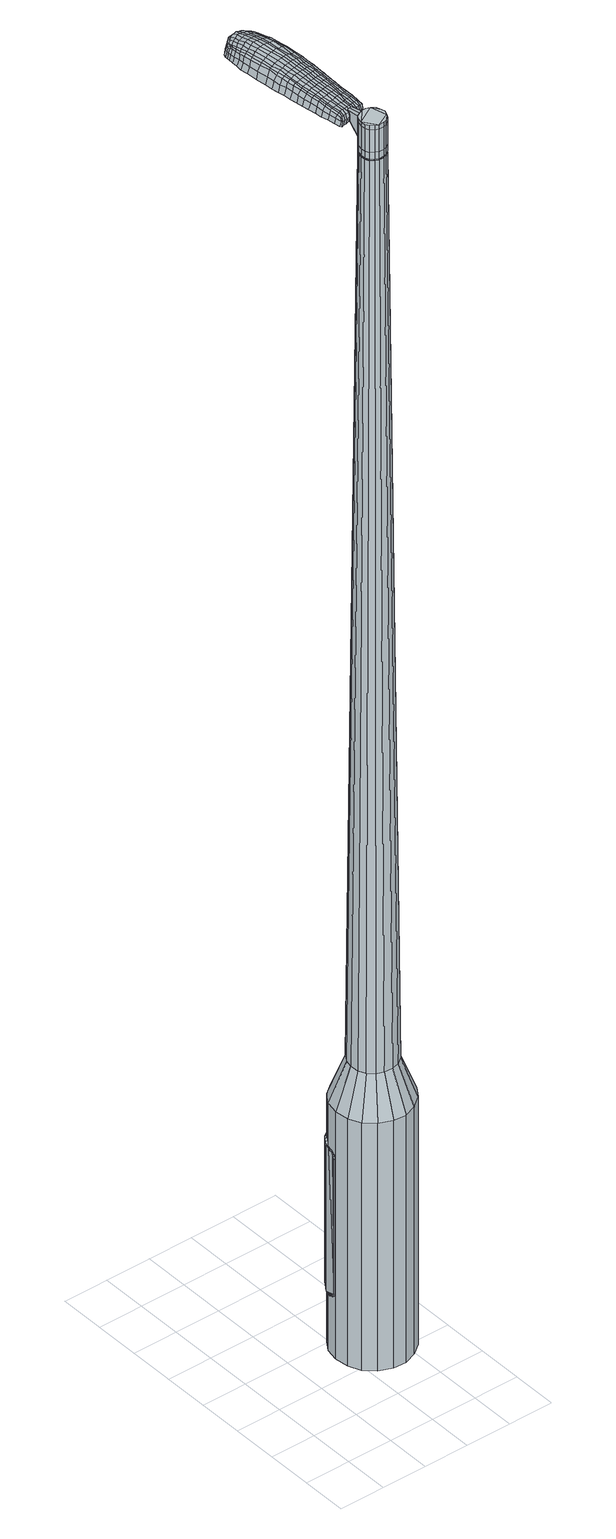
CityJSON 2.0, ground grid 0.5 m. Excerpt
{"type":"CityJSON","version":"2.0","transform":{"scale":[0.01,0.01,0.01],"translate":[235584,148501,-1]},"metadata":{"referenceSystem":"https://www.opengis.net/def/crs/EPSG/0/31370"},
"CityObjects":{
"object1":{"type":"GenericCityObject","attributes":{"cluster":135,"mean_distance_to_centroid":0.11,"new_centroid_x":235585.32,"new_centroid_y":148502.22,"mean_distance_to_camera":9.31,"H1":16.71,"H2":12.48,"Z_final":111.49,"cluster2":-1,"proj_x":235594.14,"proj_y":148501.13,"id_line":62480,"bearing_l":7.05,"distance":8.89,"orientation":"left","G_obj":97.05},"geometry":[{"type":"MultiSurface","lod":"2","boundaries":[[[0,1,2,3]],[[1,4,5,2]],[[4,6,7,5]],[[6,8,9,7]],[[8,10,11,9]],[[10,12,13,11]],[[12,14,15,13]],[[14,16,17,15]],[[16,18,19,17]],[[18,20,21,19]],[[20,22,23,21]],[[22,24,25,23]],[[24,26,27,25]],[[26,28,29,27]],[[28,30,31,29]],[[30,32,33,31]],[[32,34,35,33]],[[34,0,3,35]],[[36,37,38,39]],[[38,40,41,42]],[[41,43,42]],[[42,44,45,46]],[[45,47,46]],[[46,48,49,50]],[[49,51,50]],[[42,46,50,38]],[[50,52,39,38]],[[53,36,39]],[[2,5,7,35]],[[7,9,11,15]],[[11,13,15]],[[15,17,19,23]],[[19,21,23]],[[23,25,27,31]],[[27,29,31]],[[15,23,31,7]],[[31,33,35,7]],[[3,2,35]],[[1,0,54,55]],[[0,34,56,54]],[[34,32,57,56]],[[32,30,58,57]],[[30,28,59,58]],[[28,26,60,59]],[[26,24,61,60]],[[24,22,62,61]],[[22,20,63,62]],[[20,18,64,63]],[[18,16,65,64]],[[16,14,66,65]],[[14,12,67,66]],[[12,10,68,67]],[[10,8,69,68]],[[8,6,70,69]],[[6,4,71,70]],[[4,1,55,71]],[[55,54,72,73]],[[54,56,74,72]],[[56,57,75,74]],[[57,58,76,75]],[[58,59,77,76]],[[59,60,78,77]],[[60,61,79,78]],[[61,62,80,79]],[[62,63,81,80]],[[63,64,82,81]],[[64,65,83,82]],[[65,66,84,83]],[[66,67,85,84]],[[67,68,86,85]],[[68,69,87,86]],[[69,70,88,87]],[[70,71,89,88]],[[71,55,73,89]],[[90,91,92,93]],[[74,94,91,90]],[[95,96,94,74]],[[97,98,96,95]],[[77,99,98,97]],[[100,101,99,77]],[[102,103,101,100]],[[104,105,103,102]],[[106,107,105,104]],[[108,109,107,106]],[[110,111,109,108]],[[112,113,111,110]],[[85,114,113,112]],[[115,116,114,85]],[[117,118,116,115]],[[119,120,118,117]],[[121,122,120,119]],[[93,92,122,121]],[[123,124,125,126]],[[127,123,126,128]],[[129,127,128,130]],[[131,129,130,132]],[[133,131,132,134]],[[135,133,134,136]],[[137,135,136,138]],[[139,137,138,140]],[[141,139,140,142]],[[143,141,142,144]],[[145,143,144,146]],[[147,145,146,148]],[[149,147,148,150]],[[151,149,150,152]],[[153,151,152,154]],[[155,153,154,156]],[[73,72,90,93]],[[72,74,90]],[[75,95,74]],[[75,76,97,95]],[[76,77,97]],[[78,100,77]],[[78,79,102,100]],[[79,80,104,102]],[[80,81,106,104]],[[81,82,108,106]],[[82,83,110,108]],[[83,84,112,110]],[[84,85,112]],[[86,115,85]],[[86,87,117,115]],[[87,88,119,117]],[[88,89,121,119]],[[89,73,93,121]],[[157,158,92,91]],[[158,159,122,92]],[[159,160,120,122]],[[160,161,118,120]],[[161,162,116,118]],[[162,114,116]],[[163,113,114]],[[163,164,111,113]],[[164,165,109,111]],[[165,166,107,109]],[[166,167,105,107]],[[167,168,103,105]],[[168,169,101,103]],[[169,99,101]],[[170,98,99]],[[170,171,96,98]],[[171,94,96]],[[157,91,94]],[[39,52,155,172]],[[158,157,173,156]],[[53,39,172,124]],[[157,94,125,173]],[[36,53,124,123]],[[94,171,126,125]],[[37,36,123,127]],[[171,170,128,126]],[[38,37,127,129]],[[170,99,130,128]],[[40,38,129,131]],[[99,169,132,130]],[[41,40,131,133]],[[169,168,134,132]],[[43,41,133,135]],[[168,167,136,134]],[[42,43,135,137]],[[167,166,138,136]],[[44,42,137,139]],[[166,165,140,138]],[[45,44,139,141]],[[165,164,142,140]],[[47,45,141,143]],[[164,163,144,142]],[[46,47,143,145]],[[163,114,146,144]],[[48,46,145,147]],[[114,162,148,146]],[[49,48,147,149]],[[162,161,150,148]],[[51,49,149,151]],[[161,160,152,150]],[[50,51,151,153]],[[160,159,154,152]],[[52,50,153,155]],[[159,158,156,154]],[[155,156,174,175]],[[156,173,176,174]],[[173,125,177,176]],[[125,124,178,177]],[[124,172,179,178]],[[172,155,175,179]],[[180,181,182,183]],[[184,180,183,185]],[[180,184,186,187]],[[181,180,187,188]],[[189,190,191,192]],[[193,189,192,194]],[[189,193,195,196]],[[190,189,196,197]],[[198,199,200,201]],[[202,198,201,203]],[[198,202,204,205]],[[199,198,205,206]],[[207,208,209,210]],[[211,207,210,212]],[[207,211,213,214]],[[208,207,214,215]],[[216,217,218,219]],[[220,216,219,221]],[[216,220,222,223]],[[217,216,223,224]],[[225,226,227,228]],[[229,225,228,230]],[[225,229,231,232]],[[226,225,232,233]],[[234,235,236,237]],[[226,234,237,227]],[[234,226,233,238]],[[235,234,238,239]],[[240,241,242,243]],[[235,240,243,236]],[[240,235,239,244]],[[241,240,244,245]],[[246,184,185,247]],[[241,246,247,242]],[[246,241,245,248]],[[184,246,248,186]],[[249,250,251,252]],[[253,249,252,254]],[[249,253,255,256]],[[250,249,256,257]],[[258,259,260,261]],[[250,258,261,251]],[[258,250,257,262]],[[259,258,262,263]],[[264,265,266,267]],[[259,264,267,260]],[[264,259,263,268]],[[265,264,268,269]],[[270,271,272,273]],[[265,270,273,266]],[[270,265,269,274]],[[271,270,274,275]],[[276,181,188,277]],[[271,276,277,272]],[[276,271,275,278]],[[181,276,278,182]],[[279,280,281,282]],[[283,279,282,284]],[[279,283,285,286]],[[280,279,286,287]],[[288,289,290,291]],[[280,288,291,281]],[[288,280,287,292]],[[289,288,292,293]],[[294,295,296,297]],[[289,294,297,290]],[[294,289,293,298]],[[295,294,298,299]],[[300,193,194,301]],[[295,300,301,296]],[[300,295,299,302]],[[193,300,302,195]],[[303,304,305,306]],[[307,303,306,308]],[[303,307,309,310]],[[304,303,310,311]],[[312,313,314,315]],[[304,312,315,305]],[[312,304,311,316]],[[313,312,316,317]],[[318,319,320,321]],[[313,318,321,314]],[[318,313,317,322]],[[319,318,322,323]],[[324,325,326,327]],[[319,324,327,320]],[[324,319,323,328]],[[325,324,328,329]],[[330,190,197,331]],[[325,330,331,326]],[[330,325,329,332]],[[190,330,332,191]],[[333,219,218,334]],[[335,333,334,336]],[[333,335,337,338]],[[219,333,338,221]],[[339,335,336,340]],[[341,339,340,342]],[[339,341,343,344]],[[335,339,344,337]],[[345,341,342,346]],[[347,345,346,348]],[[345,347,349,350]],[[341,345,350,343]],[[351,347,348,352]],[[353,351,352,354]],[[351,353,355,356]],[[347,351,356,349]],[[357,353,354,358]],[[208,357,358,209]],[[357,208,215,359]],[[353,357,359,355]],[[360,361,206,205]],[[362,360,205,204]],[[360,362,363,364]],[[361,360,364,365]],[[366,367,365,364]],[[368,366,364,363]],[[366,368,369,370]],[[367,366,370,371]],[[372,373,371,370]],[[374,372,370,369]],[[372,374,375,376]],[[373,372,376,377]],[[378,379,377,376]],[[380,378,376,375]],[[378,380,213,211]],[[379,378,211,212]],[[381,382,383,384]],[[283,381,384,285]],[[381,283,284,385]],[[382,381,385,386]],[[387,202,203,388]],[[382,387,388,383]],[[387,382,386,389]],[[202,387,389,204]],[[390,391,392,393]],[[229,390,393,231]],[[390,229,230,394]],[[391,390,394,395]],[[396,397,398,399]],[[391,396,399,392]],[[396,391,395,400]],[[397,396,400,401]],[[402,199,206,403]],[[397,402,403,398]],[[402,397,401,404]],[[199,402,404,200]],[[405,406,407,408]],[[187,405,408,188]],[[405,187,186,409]],[[406,405,409,410]],[[411,412,413,414]],[[406,411,414,407]],[[411,406,410,415]],[[412,411,415,416]],[[417,210,209,418]],[[412,417,418,413]],[[417,412,416,419]],[[210,417,419,212]],[[420,421,422,423]],[[192,420,423,194]],[[420,192,191,424]],[[421,420,424,425]],[[426,214,213,427]],[[421,426,427,422]],[[426,421,425,428]],[[214,426,428,215]],[[429,430,431,432]],[[307,429,432,309]],[[429,307,308,433]],[[430,429,433,434]],[[435,220,221,436]],[[430,435,436,431]],[[435,430,434,437]],[[220,435,437,222]],[[438,439,440,441]],[[253,438,441,255]],[[438,253,254,442]],[[439,438,442,443]],[[444,445,446,447]],[[439,444,447,440]],[[444,439,443,448]],[[445,444,448,449]],[[450,217,224,451]],[[445,450,451,446]],[[450,445,449,452]],[[217,450,452,218]],[[453,454,443,442]],[[252,453,442,254]],[[453,252,251,455]],[[454,453,455,456]],[[457,458,449,448]],[[454,457,448,443]],[[457,454,456,459]],[[458,457,459,460]],[[461,334,218,452]],[[458,461,452,449]],[[461,458,460,462]],[[334,461,462,336]],[[463,464,465,466]],[[310,463,466,311]],[[463,310,309,432]],[[464,463,432,431]],[[467,338,337,468]],[[464,467,468,465]],[[467,464,431,436]],[[338,467,436,221]],[[469,470,456,455]],[[261,469,455,251]],[[469,261,260,471]],[[470,469,471,472]],[[473,474,460,459]],[[470,473,459,456]],[[473,470,472,475]],[[474,473,475,476]],[[477,340,336,462]],[[474,477,462,460]],[[477,474,476,478]],[[340,477,478,342]],[[479,480,481,482]],[[316,479,482,317]],[[479,316,311,466]],[[480,479,466,465]],[[483,344,343,484]],[[480,483,484,481]],[[483,480,465,468]],[[344,483,468,337]],[[485,486,472,471]],[[267,485,471,260]],[[485,267,266,487]],[[486,485,487,488]],[[489,490,476,475]],[[486,489,475,472]],[[489,486,488,491]],[[490,489,491,492]],[[493,346,342,478]],[[490,493,478,476]],[[493,490,492,494]],[[346,493,494,348]],[[495,496,497,498]],[[322,495,498,323]],[[495,322,317,482]],[[496,495,482,481]],[[499,350,349,500]],[[496,499,500,497]],[[499,496,481,484]],[[350,499,484,343]],[[501,502,488,487]],[[273,501,487,266]],[[501,273,272,503]],[[502,501,503,504]],[[505,506,492,491]],[[502,505,491,488]],[[505,502,504,507]],[[506,505,507,508]],[[509,352,348,494]],[[506,509,494,492]],[[509,506,508,510]],[[352,509,510,354]],[[511,512,513,514]],[[328,511,514,329]],[[511,328,323,498]],[[512,511,498,497]],[[515,356,355,516]],[[512,515,516,513]],[[515,512,497,500]],[[356,515,500,349]],[[517,518,504,503]],[[277,517,503,272]],[[517,277,188,408]],[[518,517,408,407]],[[519,520,508,507]],[[518,519,507,504]],[[519,518,407,414]],[[520,519,414,413]],[[521,358,354,510]],[[520,521,510,508]],[[521,520,413,418]],[[358,521,418,209]],[[522,523,425,424]],[[332,522,424,191]],[[522,332,329,514]],[[523,522,514,513]],[[524,359,215,428]],[[523,524,428,425]],[[524,523,513,516]],[[359,524,516,355]],[[525,526,386,385]],[[282,525,385,284]],[[525,282,281,527]],[[526,525,527,528]],[[529,362,204,389]],[[526,529,389,386]],[[529,526,528,530]],[[362,529,530,363]],[[531,532,533,534]],[[232,531,534,233]],[[531,232,231,393]],[[532,531,393,392]],[[535,536,537,538]],[[532,535,538,533]],[[535,532,392,399]],[[536,535,399,398]],[[539,361,365,540]],[[536,539,540,537]],[[539,536,398,403]],[[361,539,403,206]],[[541,542,528,527]],[[291,541,527,281]],[[541,291,290,543]],[[542,541,543,544]],[[545,368,363,530]],[[542,545,530,528]],[[545,542,544,546]],[[368,545,546,369]],[[547,548,549,550]],[[238,547,550,239]],[[547,238,233,534]],[[548,547,534,533]],[[551,552,553,554]],[[548,551,554,549]],[[551,548,533,538]],[[552,551,538,537]],[[555,367,371,556]],[[552,555,556,553]],[[555,552,537,540]],[[367,555,540,365]],[[557,558,544,543]],[[297,557,543,290]],[[557,297,296,559]],[[558,557,559,560]],[[561,374,369,546]],[[558,561,546,544]],[[561,558,560,562]],[[374,561,562,375]],[[563,564,565,566]],[[244,563,566,245]],[[563,244,239,550]],[[564,563,550,549]],[[567,568,569,570]],[[564,567,570,565]],[[567,564,549,554]],[[568,567,554,553]],[[571,373,377,572]],[[568,571,572,569]],[[571,568,553,556]],[[373,571,556,371]],[[573,574,560,559]],[[301,573,559,296]],[[573,301,194,423]],[[574,573,423,422]],[[575,380,375,562]],[[574,575,562,560]],[[575,574,422,427]],[[380,575,427,213]],[[576,577,410,409]],[[248,576,409,186]],[[576,248,245,566]],[[577,576,566,565]],[[578,579,416,415]],[[577,578,415,410]],[[578,577,565,570]],[[579,578,570,569]],[[580,379,212,419]],[[579,580,419,416]],[[580,579,569,572]],[[379,580,572,377]],[[581,582,583,584]],[[584,583,585,586]],[[587,585,583,588]],[[588,583,582,589]],[[590,591,592,593]],[[593,592,594,595]],[[596,594,592,597]],[[597,592,591,598]],[[599,600,601,602]],[[602,601,603,604]],[[605,603,601,606]],[[606,601,600,607]],[[608,609,610,611]],[[611,610,612,613]],[[614,612,610,615]],[[615,610,609,616]],[[617,618,619,620]],[[620,619,621,622]],[[623,621,619,624]],[[624,619,618,625]],[[626,627,628,629]],[[629,628,630,631]],[[632,630,628,633]],[[633,628,627,634]],[[635,636,637,638]],[[638,637,627,626]],[[634,627,637,639]],[[639,637,636,640]],[[641,642,643,644]],[[644,643,636,635]],[[640,636,643,645]],[[645,643,642,646]],[[586,585,647,648]],[[648,647,642,641]],[[646,642,647,649]],[[649,647,585,587]],[[650,651,652,653]],[[653,652,654,655]],[[656,654,652,657]],[[657,652,651,658]],[[659,660,661,662]],[[662,661,651,650]],[[658,651,661,663]],[[663,661,660,664]],[[665,666,667,668]],[[668,667,660,659]],[[664,660,667,669]],[[669,667,666,670]],[[671,672,673,674]],[[674,673,666,665]],[[670,666,673,675]],[[675,673,672,676]],[[589,582,677,678]],[[678,677,672,671]],[[676,672,677,679]],[[679,677,582,581]],[[680,681,682,683]],[[683,682,684,685]],[[686,684,682,687]],[[687,682,681,688]],[[689,690,691,692]],[[692,691,681,680]],[[688,681,691,693]],[[693,691,690,694]],[[695,696,697,698]],[[698,697,690,689]],[[694,690,697,699]],[[699,697,696,700]],[[595,594,701,702]],[[702,701,696,695]],[[700,696,701,703]],[[703,701,594,596]],[[704,705,706,707]],[[707,706,708,709]],[[710,708,706,711]],[[711,706,705,712]],[[713,714,715,716]],[[716,715,705,704]],[[712,705,715,717]],[[717,715,714,718]],[[719,720,721,722]],[[722,721,714,713]],[[718,714,721,723]],[[723,721,720,724]],[[725,726,727,728]],[[728,727,720,719]],[[724,720,727,729]],[[729,727,726,730]],[[598,591,731,732]],[[732,731,726,725]],[[730,726,731,733]],[[733,731,591,590]],[[617,620,734,735]],[[735,734,736,737]],[[738,736,734,739]],[[739,734,620,622]],[[737,736,740,741]],[[741,740,742,743]],[[744,742,740,745]],[[745,740,736,738]],[[743,742,746,747]],[[747,746,748,749]],[[750,748,746,751]],[[751,746,742,744]],[[749,748,752,753]],[[753,752,754,755]],[[756,754,752,757]],[[757,752,748,750]],[[755,754,758,759]],[[759,758,609,608]],[[616,609,758,760]],[[760,758,754,756]],[[607,761,762,606]],[[606,762,763,605]],[[764,763,762,765]],[[765,762,761,766]],[[766,767,768,765]],[[765,768,769,764]],[[770,769,768,771]],[[771,768,767,772]],[[772,773,774,771]],[[771,774,775,770]],[[776,775,774,777]],[[777,774,773,778]],[[778,779,780,777]],[[777,780,781,776]],[[614,781,780,612]],[[612,780,779,613]],[[782,783,784,785]],[[785,784,684,686]],[[685,684,784,786]],[[786,784,783,787]],[[604,603,788,789]],[[789,788,783,782]],[[787,783,788,790]],[[790,788,603,605]],[[791,792,793,794]],[[794,793,630,632]],[[631,630,793,795]],[[795,793,792,796]],[[797,798,799,800]],[[800,799,792,791]],[[796,792,799,801]],[[801,799,798,802]],[[607,600,803,804]],[[804,803,798,797]],[[802,798,803,805]],[[805,803,600,599]],[[806,807,808,809]],[[809,808,588,589]],[[587,588,808,810]],[[810,808,807,811]],[[812,813,814,815]],[[815,814,807,806]],[[811,807,814,816]],[[816,814,813,817]],[[608,611,818,819]],[[819,818,813,812]],[[817,813,818,820]],[[820,818,611,613]],[[821,822,823,824]],[[824,823,593,595]],[[590,593,823,825]],[[825,823,822,826]],[[614,615,827,828]],[[828,827,822,821]],[[826,822,827,829]],[[829,827,615,616]],[[830,831,832,833]],[[833,832,708,710]],[[709,708,832,834]],[[834,832,831,835]],[[622,621,836,837]],[[837,836,831,830]],[[835,831,836,838]],[[838,836,621,623]],[[839,654,656]],[[655,654,840]],[[840,654,841]],[[842,843,844,845]],[[845,844,654,839]],[[841,654,844,846]],[[846,844,843,847]],[[625,618,848,849]],[[849,848,843,842]],[[847,843,848,850]],[[850,848,618,617]],[[841,851,852,840]],[[840,852,653,655]],[[650,653,852,853]],[[852,851,853]],[[847,854,855,846]],[[846,855,851,841]],[[853,851,855,856]],[[856,855,854,857]],[[617,735,858,850]],[[850,858,854,847]],[[857,854,858,859]],[[859,858,735,737]],[[860,861,862,863]],[[863,862,711,712]],[[710,711,862,833]],[[833,862,861,830]],[[738,739,864,865]],[[865,864,861,860]],[[830,861,864,837]],[[837,864,739,622]],[[866,867,853]],[[853,867,662,650]],[[659,662,867,868]],[[868,867,866,869]],[[857,870,871,856]],[[856,871,866,853]],[[869,866,871,872]],[[872,871,870,873]],[[737,741,874,859]],[[859,874,870,857]],[[873,870,874,875]],[[875,874,741,743]],[[876,877,878,879]],[[879,878,717,718]],[[712,717,878,863]],[[863,878,877,860]],[[744,745,880,881]],[[881,880,877,876]],[[860,877,880,865]],[[865,880,745,738]],[[869,882,883,868]],[[868,883,668,659]],[[665,668,883,884]],[[884,883,882,885]],[[873,886,887,872]],[[872,887,882,869]],[[885,882,887,888]],[[888,887,886,889]],[[743,747,890,875]],[[875,890,886,873]],[[889,886,890,891]],[[891,890,747,749]],[[892,893,894,895]],[[895,894,723,724]],[[718,723,894,879]],[[879,894,893,876]],[[750,751,896,897]],[[897,896,893,892]],[[876,893,896,881]],[[881,896,751,744]],[[885,898,899,884]],[[884,899,674,665]],[[671,674,899,900]],[[900,899,898,901]],[[889,902,903,888]],[[888,903,898,885]],[[901,898,903,904]],[[904,903,902,905]],[[749,753,906,891]],[[891,906,902,889]],[[905,902,906,907]],[[907,906,753,755]],[[908,909,910,911]],[[911,910,729,730]],[[724,729,910,895]],[[895,910,909,892]],[[756,757,912,913]],[[913,912,909,908]],[[892,909,912,897]],[[897,912,757,750]],[[901,914,915,900]],[[900,915,678,671]],[[589,678,915,809]],[[809,915,914,806]],[[905,916,917,904]],[[904,917,914,901]],[[806,914,917,815]],[[815,917,916,812]],[[755,759,918,907]],[[907,918,916,905]],[[812,916,918,819]],[[819,918,759,608]],[[826,919,920,825]],[[825,920,733,590]],[[730,733,920,911]],[[911,920,919,908]],[[616,760,921,829]],[[829,921,919,826]],[[908,919,921,913]],[[913,921,760,756]],[[787,922,923,786]],[[786,923,683,685]],[[680,683,923,924]],[[924,923,922,925]],[[605,763,926,790]],[[790,926,922,787]],[[925,922,926,927]],[[927,926,763,764]],[[928,929,930,931]],[[931,930,633,634]],[[632,633,930,794]],[[794,930,929,791]],[[932,933,934,935]],[[935,934,929,928]],[[791,929,934,800]],[[800,934,933,797]],[[766,761,936,937]],[[937,936,933,932]],[[797,933,936,804]],[[804,936,761,607]],[[925,938,939,924]],[[924,939,692,680]],[[689,692,939,940]],[[940,939,938,941]],[[764,769,942,927]],[[927,942,938,925]],[[941,938,942,943]],[[943,942,769,770]],[[944,945,946,947]],[[947,946,639,640]],[[634,639,946,931]],[[931,946,945,928]],[[948,949,950,951]],[[951,950,945,944]],[[928,945,950,935]],[[935,950,949,932]],[[772,767,952,953]],[[953,952,949,948]],[[932,949,952,937]],[[937,952,767,766]],[[941,954,955,940]],[[940,955,698,689]],[[695,698,955,956]],[[956,955,954,957]],[[770,775,958,943]],[[943,958,954,941]],[[957,954,958,959]],[[959,958,775,776]],[[960,961,962,963]],[[963,962,645,646]],[[640,645,962,947]],[[947,962,961,944]],[[964,965,966,967]],[[967,966,961,960]],[[944,961,966,951]],[[951,966,965,948]],[[778,773,968,969]],[[969,968,965,964]],[[948,965,968,953]],[[953,968,773,772]],[[957,970,971,956]],[[956,971,702,695]],[[595,702,971,824]],[[824,971,970,821]],[[776,781,972,959]],[[959,972,970,957]],[[821,970,972,828]],[[828,972,781,614]],[[811,973,974,810]],[[810,974,649,587]],[[646,649,974,963]],[[963,974,973,960]],[[817,975,976,816]],[[816,976,973,811]],[[960,973,976,967]],[[967,976,975,964]],[[613,779,977,820]],[[820,977,975,817]],[[964,975,977,969]],[[969,977,779,778]],[[581,584,183,182]],[[584,586,185,183]],[[596,597,196,195]],[[597,598,197,196]],[[599,602,201,200]],[[602,604,203,201]],[[623,624,223,222]],[[624,625,224,223]],[[626,629,228,227]],[[629,631,230,228]],[[635,638,237,236]],[[638,626,227,237]],[[641,644,243,242]],[[644,635,236,243]],[[586,648,247,185]],[[648,641,242,247]],[[656,657,256,255]],[[657,658,257,256]],[[658,663,262,257]],[[663,664,263,262]],[[664,669,268,263]],[[669,670,269,268]],[[670,675,274,269]],[[675,676,275,274]],[[676,679,278,275]],[[679,581,182,278]],[[686,687,286,285]],[[687,688,287,286]],[[688,693,292,287]],[[693,694,293,292]],[[694,699,298,293]],[[699,700,299,298]],[[700,703,302,299]],[[703,596,195,302]],[[704,707,306,305]],[[707,709,308,306]],[[713,716,315,314]],[[716,704,305,315]],[[719,722,321,320]],[[722,713,314,321]],[[725,728,327,326]],[[728,719,320,327]],[[598,732,331,197]],[[732,725,326,331]],[[782,785,384,383]],[[785,686,285,384]],[[604,789,388,203]],[[789,782,383,388]],[[631,795,394,230]],[[795,796,395,394]],[[796,801,400,395]],[[801,802,401,400]],[[802,805,404,401]],[[805,599,200,404]],[[709,834,433,308]],[[834,835,434,433]],[[835,838,437,434]],[[838,623,222,437]],[[839,656,441,440]],[[656,255,441]],[[842,845,447,446]],[[845,839,440,447]],[[625,849,451,224]],[[849,842,446,451]],[[978,979,980,981]],[[982,983,981,980]],[[984,985,986,987]],[[988,989,990,991]],[[979,992,993,980]],[[994,982,980,993]],[[995,984,987,996]],[[997,998,989,988]],[[992,999,1000,993]],[[1000,1001,994,993]],[[1002,995,996,1003]],[[1004,998,997,1005]],[[999,1006,1007,1000]],[[1007,1008,1001,1000]],[[1009,1002,1003,1010]],[[1011,1004,1005,1012]],[[1013,1014,1015,1016]],[[1017,1018,1014,1013]],[[1017,1019,1020,1018]],[[1019,1021,1022,1020]],[[1023,1024,1025,1026]],[[1027,1028,1024,1023]],[[1029,1030,1028,1027]],[[1031,1032,1030,1029]],[[1026,1015,1014,1023]],[[1023,1014,1018,1027]],[[1018,1020,1029,1027]],[[1020,1022,1031,1029]],[[987,986,983,982]],[[996,987,982,994]],[[1001,1003,996,994]],[[1008,1010,1003,1001]],[[988,991,985,984]],[[997,988,984,995]],[[1005,997,995,1002]],[[1012,1005,1002,1009]],[[989,1013,1016,990]],[[998,1017,1013,989]],[[1019,1017,998,1004]],[[1021,1019,1004,1011]],[[1033,1034,1035,1036]],[[1035,1037,1038,1039]],[[1035,1039,1040,1041]],[[1035,1041,1036]],[[1042,1033,1036,1043]],[[1044,1043,1036,1045]],[[1046,1045,1036]],[[1047,1035,1034,1048]],[[1049,1047,1048,1050]],[[1051,1049,1050,1052]],[[1053,1051,1052,1054]],[[1055,1053,1054,1056]],[[1056,1057,1058,1059]],[[1056,1059,1060,1061]],[[1056,1061,1062,1063]],[[1062,1064,1065,1066]],[[1062,1066,1067,1068]],[[1062,1068,1063]],[[1056,1063,1055]],[[1069,1070,1034,1033]],[[1071,1072,1037,1035]],[[1073,1074,1046,1036]],[[1070,1075,1048,1034]],[[1076,1071,1035,1047]],[[1075,1077,1050,1048]],[[1078,1076,1047,1049]],[[1077,1079,1052,1050]],[[1080,1078,1049,1051]],[[1079,1081,1054,1052]],[[1082,1080,1051,1053]],[[1081,1083,1056,1054]],[[1084,1082,1053,1055]],[[1083,1085,1057,1056]],[[1086,1087,1064,1062]],[[1088,1084,1055,1063]],[[1058,1057,1085,1089]],[[1059,1058,1089,1090]],[[1060,1059,1090,1091]],[[1061,1060,1091,1092]],[[1062,1061,1092,1086]],[[1093,1069,1033,1042]],[[1094,1093,1042,1043]],[[1095,1094,1043,1044]],[[1096,1095,1044,1045]],[[1074,1096,1045,1046]],[[1038,1037,1072,1097]],[[1065,1064,1087,1098]],[[1039,1038,1097,1099]],[[1040,1039,1099,1100]],[[1041,1040,1100,1101]],[[1036,1041,1101,1073]],[[1066,1065,1098,1102]],[[1067,1066,1102,1103]],[[1068,1067,1103,1104]],[[1063,1068,1104,1088]]]}]}
},
"vertices":[
[125,165,384],[140,165,384],[140,165,96],[125,165,96],[153,159,384],[153,159,96],[164,149,384],[164,149,96],[171,136,384],[171,136,96],[172,121,384],[172,121,96],[169,107,384],[169,107,96],[161,95,384],[161,95,96],[149,86,384],[149,86,96],[135,81,384],[135,81,96],[121,82,384],[121,82,96],[107,88,384],[107,88,96],[96,98,384],[96,98,96],[90,111,384],[90,111,96],[88,126,384],[88,126,96],[91,140,384],[91,140,96],[99,152,384],[99,152,96],[111,161,384],[111,161,96],[120,133,1524],[118,129,1524],[117,124,1524],[128,137,1524],[117,119,1524],[119,115,1524],[127,110,1524],[123,112,1524],[132,110,1524],[136,111,1524],[142,118,1524],[140,114,1524],[144,123,1524],[143,127,1524],[137,135,1524],[141,132,1524],[133,137,1524],[124,135,1524],[127,148,429],[136,148,429],[119,146,429],[112,141,429],[107,133,429],[105,125,429],[106,116,429],[110,108,429],[116,102,429],[124,99,429],[133,98,429],[142,101,429],[149,106,429],[153,114,429],[155,122,429],[154,131,429],[150,139,429],[144,145,429],[128,137,1483],[133,137,1483],[124,135,1483],[120,133,1483],[118,129,1483],[117,124,1483],[117,119,1483],[119,115,1483],[123,112,1483],[127,110,1483],[132,110,1483],[136,111,1483],[140,114,1483],[142,118,1483],[144,123,1483],[143,127,1483],[141,132,1483],[137,135,1483],[128,136,1483],[128,136,1485],[133,136,1485],[133,136,1483],[124,135,1485],[121,132,1483],[121,132,1485],[118,128,1483],[118,128,1485],[117,124,1485],[118,120,1483],[118,120,1485],[120,116,1483],[120,116,1485],[123,113,1483],[123,113,1485],[127,111,1483],[127,111,1485],[132,111,1483],[132,111,1485],[136,112,1483],[136,112,1485],[139,115,1483],[139,115,1485],[142,118,1485],[143,123,1483],[143,123,1485],[142,127,1483],[142,127,1485],[140,131,1483],[140,131,1485],[137,134,1483],[137,134,1485],[120,133,1519],[124,135,1519],[124,135,1493],[120,133,1493],[118,129,1519],[118,129,1493],[117,124,1519],[117,124,1493],[117,119,1519],[117,119,1493],[119,115,1519],[119,115,1493],[123,112,1519],[123,112,1493],[127,110,1519],[127,110,1493],[132,110,1519],[132,110,1493],[136,111,1519],[136,111,1493],[140,114,1519],[140,114,1493],[142,118,1519],[142,118,1493],[144,123,1519],[144,123,1493],[143,127,1519],[143,127,1493],[141,132,1519],[141,132,1493],[137,135,1519],[137,135,1493],[133,137,1519],[133,137,1493],[128,137,1485],[133,137,1485],[137,135,1485],[141,132,1485],[143,127,1485],[144,123,1485],[140,114,1485],[136,111,1485],[132,110,1485],[127,110,1485],[123,112,1485],[119,115,1485],[117,119,1485],[118,129,1485],[120,133,1485],[128,137,1519],[128,137,1493],[129,156,1513],[129,156,1518],[126,155,1513],[123,155,1513],[123,155,1518],[126,155,1518],[136,231,1519],[137,224,1518],[138,226,1509],[138,233,1510],[136,240,1519],[137,241,1510],[134,239,1526],[135,230,1525],[136,223,1525],[98,227,1519],[99,220,1518],[101,219,1525],[100,226,1525],[97,235,1519],[99,235,1526],[95,236,1510],[96,228,1510],[98,221,1509],[107,302,1519],[110,302,1519],[110,303,1513],[106,303,1513],[103,300,1519],[102,301,1513],[103,299,1524],[107,300,1524],[110,300,1524],[116,228,1530],[117,221,1529],[120,221,1529],[119,229,1530],[115,237,1531],[118,238,1531],[111,237,1530],[112,228,1530],[113,220,1529],[126,148,1512],[129,148,1512],[128,150,1517],[126,149,1517],[123,148,1512],[123,149,1517],[122,149,1506],[126,149,1506],[128,149,1506],[128,290,1519],[129,287,1519],[130,288,1512],[129,291,1512],[127,292,1518],[128,293,1512],[126,291,1522],[127,289,1523],[127,286,1524],[130,282,1519],[131,276,1519],[132,278,1512],[131,283,1512],[128,281,1524],[130,276,1525],[132,271,1519],[133,263,1519],[134,264,1511],[133,272,1511],[131,270,1526],[132,262,1526],[134,251,1519],[136,253,1510],[133,250,1526],[141,158,1513],[141,165,1513],[140,164,1518],[140,157,1517],[141,152,1512],[141,153,1516],[142,153,1506],[142,159,1507],[142,166,1507],[140,173,1514],[140,180,1515],[139,179,1520],[139,172,1519],[141,174,1507],[141,181,1507],[139,188,1515],[139,195,1516],[138,194,1522],[138,187,1521],[141,189,1508],[140,196,1508],[139,202,1517],[138,210,1517],[137,209,1524],[137,201,1523],[140,204,1508],[139,211,1509],[138,217,1518],[136,216,1524],[139,218,1509],[92,286,1519],[92,283,1519],[94,283,1524],[94,286,1523],[93,289,1518],[93,288,1522],[91,289,1512],[91,287,1512],[91,284,1512],[92,278,1519],[93,272,1519],[94,272,1525],[94,278,1524],[91,279,1512],[91,273,1512],[93,266,1519],[94,258,1519],[95,258,1526],[94,266,1526],[91,267,1511],[92,259,1511],[95,247,1519],[97,246,1526],[94,248,1510],[111,154,1513],[110,161,1513],[109,162,1507],[110,155,1507],[113,148,1512],[112,149,1506],[113,150,1516],[112,153,1517],[111,161,1518],[108,169,1514],[107,176,1515],[106,177,1507],[107,170,1507],[110,168,1519],[109,176,1520],[106,184,1515],[104,191,1516],[103,192,1508],[104,185,1508],[107,183,1521],[106,190,1522],[103,198,1517],[102,205,1517],[100,206,1509],[102,199,1508],[105,197,1523],[103,205,1524],[101,213,1518],[99,214,1509],[102,212,1524],[125,155,1519],[128,155,1519],[124,162,1520],[127,162,1520],[121,162,1520],[122,154,1519],[123,169,1522],[126,170,1522],[122,177,1523],[125,177,1523],[119,176,1523],[120,169,1521],[121,184,1524],[124,185,1524],[120,192,1525],[123,192,1525],[117,191,1525],[118,184,1524],[119,199,1526],[122,199,1526],[119,206,1527],[122,207,1527],[115,206,1527],[116,199,1526],[118,214,1528],[121,214,1528],[114,213,1528],[107,297,1527],[111,298,1527],[103,296,1526],[104,291,1527],[108,293,1528],[111,293,1528],[108,286,1529],[112,287,1529],[104,285,1528],[105,278,1530],[109,279,1530],[113,279,1530],[110,272,1531],[114,272,1531],[106,271,1530],[107,262,1531],[111,263,1531],[115,263,1531],[113,250,1531],[116,250,1531],[109,249,1531],[93,291,1518],[95,293,1519],[94,294,1513],[92,292,1513],[94,290,1523],[96,292,1523],[99,297,1519],[98,298,1513],[99,296,1524],[126,294,1518],[124,296,1518],[123,295,1523],[125,293,1523],[127,295,1513],[125,297,1513],[121,298,1519],[118,300,1519],[118,299,1524],[121,297,1523],[121,299,1513],[118,301,1513],[114,302,1519],[114,300,1524],[114,303,1513],[134,230,1528],[132,230,1528],[132,222,1528],[134,223,1527],[133,238,1528],[131,238,1529],[129,229,1529],[126,229,1530],[126,222,1529],[129,222,1528],[128,238,1529],[125,238,1530],[122,229,1530],[123,222,1529],[121,238,1531],[101,226,1528],[104,226,1529],[102,235,1529],[100,235,1528],[103,219,1527],[105,219,1528],[108,227,1529],[106,236,1530],[109,220,1528],[114,147,1512],[116,147,1512],[116,148,1517],[114,148,1517],[113,147,1506],[115,148,1506],[119,147,1512],[119,149,1517],[119,148,1506],[140,150,1512],[139,150,1512],[139,151,1506],[141,151,1506],[140,151,1517],[138,151,1517],[136,149,1512],[134,149,1512],[134,150,1506],[137,150,1506],[136,151,1517],[133,150,1517],[131,149,1512],[131,150,1506],[131,150,1517],[139,156,1519],[138,156,1519],[139,164,1520],[137,164,1520],[135,156,1519],[133,156,1519],[135,163,1520],[132,163,1520],[130,155,1519],[129,163,1520],[114,153,1519],[116,154,1519],[114,161,1520],[112,161,1520],[119,154,1519],[118,161,1520],[138,171,1521],[136,171,1521],[137,179,1522],[136,178,1522],[134,171,1521],[131,170,1521],[133,178,1522],[131,178,1523],[129,170,1522],[128,177,1523],[111,168,1521],[113,168,1521],[112,176,1522],[110,175,1522],[117,169,1521],[115,176,1522],[137,186,1523],[135,186,1523],[136,193,1524],[134,193,1524],[133,186,1523],[130,185,1524],[132,193,1525],[129,193,1525],[127,185,1524],[126,192,1525],[109,183,1523],[111,183,1523],[110,190,1524],[107,190,1524],[114,183,1524],[113,191,1525],[136,201,1525],[134,201,1525],[135,208,1526],[133,208,1526],[131,200,1526],[128,200,1526],[131,208,1527],[128,207,1527],[125,200,1526],[125,207,1527],[106,197,1525],[108,198,1525],[107,205,1526],[105,205,1526],[112,198,1526],[111,205,1527],[135,215,1527],[133,215,1527],[130,215,1527],[127,215,1528],[124,214,1528],[104,212,1527],[106,212,1527],[110,213,1528],[95,287,1525],[96,290,1525],[95,284,1526],[96,286,1526],[99,293,1526],[100,289,1527],[125,290,1525],[124,292,1525],[124,289,1526],[126,287,1525],[121,294,1525],[118,296,1526],[119,292,1527],[122,290,1526],[114,297,1526],[115,293,1527],[95,279,1526],[97,280,1527],[95,273,1527],[97,274,1528],[100,283,1528],[101,276,1529],[127,282,1526],[125,283,1527],[126,277,1528],[128,276,1527],[123,285,1527],[119,286,1528],[120,279,1529],[124,278,1528],[116,287,1528],[117,279,1530],[96,266,1528],[98,267,1529],[97,258,1528],[99,259,1529],[102,269,1529],[103,261,1530],[129,270,1528],[127,271,1528],[128,262,1529],[130,262,1528],[125,271,1529],[121,272,1530],[122,263,1530],[126,263,1530],[118,272,1530],[119,263,1531],[98,246,1529],[101,247,1529],[105,248,1530],[132,250,1528],[130,250,1529],[127,251,1530],[123,251,1530],[120,251,1531],[136,226,1509],[135,224,1518],[134,231,1518],[136,233,1509],[134,240,1519],[135,241,1510],[132,239,1525],[133,230,1525],[134,223,1525],[103,219,1525],[101,220,1518],[100,227,1518],[102,226,1525],[99,236,1519],[100,235,1525],[97,237,1510],[98,228,1509],[100,221,1509],[110,301,1513],[110,300,1519],[107,299,1519],[107,300,1513],[104,298,1519],[103,299,1513],[104,297,1524],[107,298,1524],[110,298,1524],[120,222,1528],[117,221,1528],[116,229,1529],[119,229,1529],[115,237,1529],[118,238,1529],[111,237,1529],[112,228,1529],[113,221,1528],[128,152,1516],[128,151,1512],[126,150,1512],[126,151,1516],[123,150,1512],[123,151,1516],[122,151,1506],[125,151,1506],[128,152,1506],[128,287,1512],[127,286,1519],[126,289,1518],[127,290,1512],[125,291,1518],[126,292,1512],[124,290,1522],[125,289,1523],[126,286,1523],[130,277,1512],[129,276,1519],[128,281,1519],[129,283,1512],[127,281,1524],[128,275,1525],[132,264,1511],[131,263,1519],[130,270,1519],[131,272,1511],[129,269,1525],[130,262,1526],[132,251,1519],[134,253,1510],[131,250,1526],[138,164,1518],[139,165,1513],[139,158,1513],[138,157,1517],[139,152,1512],[139,153,1515],[140,153,1506],[140,159,1506],[140,166,1507],[137,179,1520],[138,180,1514],[138,173,1514],[137,172,1519],[140,174,1507],[139,181,1507],[136,194,1522],[137,195,1516],[137,188,1515],[136,187,1521],[139,189,1508],[138,196,1508],[135,209,1523],[136,210,1517],[137,202,1516],[135,201,1522],[138,204,1508],[137,211,1508],[136,217,1517],[134,216,1524],[137,218,1509],[95,283,1523],[94,283,1519],[94,286,1518],[95,286,1523],[94,288,1518],[95,288,1522],[93,289,1512],[93,287,1512],[93,284,1512],[96,272,1525],[95,272,1519],[94,278,1519],[96,278,1524],[93,279,1512],[93,273,1512],[97,258,1526],[96,259,1519],[95,266,1519],[96,266,1525],[93,267,1511],[94,260,1511],[97,247,1519],[99,247,1526],[96,248,1510],[111,163,1507],[112,162,1513],[113,154,1513],[112,155,1506],[114,150,1512],[113,150,1506],[115,150,1515],[114,154,1517],[113,161,1518],[108,178,1507],[109,177,1514],[110,169,1514],[109,170,1507],[112,169,1519],[110,176,1520],[105,192,1508],[106,191,1516],[108,184,1515],[106,185,1508],[109,183,1521],[108,191,1522],[102,207,1508],[104,206,1517],[105,199,1516],[103,200,1508],[107,198,1522],[105,205,1523],[103,213,1517],[101,214,1509],[104,212,1524],[125,156,1518],[128,156,1518],[124,163,1519],[127,163,1519],[121,162,1519],[122,155,1518],[123,170,1520],[126,170,1520],[122,177,1521],[125,178,1521],[119,177,1521],[120,170,1520],[121,185,1523],[124,185,1523],[120,192,1524],[123,192,1524],[117,192,1524],[118,184,1523],[119,199,1525],[122,200,1525],[119,207,1526],[121,207,1526],[115,206,1526],[116,199,1525],[118,214,1527],[121,214,1527],[114,214,1527],[111,296,1526],[107,296,1526],[104,294,1525],[104,291,1526],[108,292,1526],[111,292,1526],[112,286,1528],[109,286,1528],[105,285,1527],[106,278,1528],[110,279,1529],[113,279,1529],[114,272,1530],[110,271,1530],[107,271,1529],[108,262,1530],[111,263,1530],[115,263,1530],[116,250,1530],[113,250,1530],[109,249,1530],[96,293,1513],[97,292,1518],[95,290,1518],[94,290,1512],[96,289,1523],[97,291,1523],[100,295,1519],[99,296,1513],[100,294,1523],[122,293,1523],[123,294,1518],[124,293,1518],[124,291,1523],[125,294,1512],[123,295,1512],[117,297,1523],[117,298,1519],[120,297,1519],[120,295,1523],[120,297,1513],[117,299,1513],[114,299,1519],[114,298,1524],[114,300,1513],[132,223,1527],[131,230,1527],[132,230,1527],[133,223,1526],[131,238,1527],[130,238,1528],[126,222,1528],[125,229,1528],[128,230,1528],[129,223,1527],[127,238,1528],[124,238,1529],[122,229,1529],[123,222,1528],[121,238,1529],[103,235,1528],[104,227,1527],[103,226,1527],[101,235,1527],[104,219,1526],[105,220,1527],[108,227,1528],[107,236,1528],[109,220,1527],[116,150,1516],[116,149,1512],[115,149,1512],[115,150,1516],[114,150,1506],[115,150,1506],[119,150,1512],[119,151,1516],[118,150,1506],[139,153,1506],[139,153,1516],[138,153,1516],[134,152,1506],[134,151,1512],[136,152,1512],[137,153,1506],[136,152,1516],[133,152,1516],[131,151,1512],[131,152,1506],[131,152,1516],[137,157,1518],[138,157,1518],[137,164,1519],[133,157,1518],[135,157,1518],[134,164,1519],[132,164,1519],[130,156,1518],[129,163,1519],[114,162,1519],[116,155,1518],[115,154,1518],[113,161,1519],[119,155,1518],[118,162,1519],[136,172,1520],[137,172,1520],[136,179,1521],[135,179,1521],[131,171,1520],[134,171,1520],[133,179,1521],[130,178,1521],[128,171,1520],[128,178,1521],[112,176,1521],[113,169,1520],[112,169,1520],[111,176,1521],[117,169,1520],[116,177,1521],[135,186,1522],[136,186,1522],[135,194,1523],[134,194,1523],[130,186,1522],[132,186,1522],[132,193,1523],[129,193,1524],[127,185,1523],[126,193,1524],[110,191,1523],[111,184,1522],[110,183,1522],[109,191,1523],[114,184,1522],[113,191,1523],[133,201,1524],[134,201,1524],[134,208,1525],[133,208,1525],[128,200,1525],[131,201,1524],[130,208,1525],[127,208,1526],[125,200,1525],[124,207,1526],[108,205,1525],[109,198,1524],[107,198,1524],[106,205,1525],[112,199,1524],[111,206,1525],[132,216,1526],[133,216,1526],[127,215,1527],[130,215,1526],[124,215,1527],[106,213,1526],[105,212,1526],[110,213,1526],[97,289,1524],[96,287,1524],[96,283,1525],[97,285,1525],[100,292,1525],[101,288,1525],[123,288,1525],[123,291,1524],[124,289,1524],[125,286,1525],[118,291,1526],[117,295,1525],[120,293,1524],[121,290,1525],[114,296,1525],[115,292,1526],[98,280,1526],[96,278,1526],[97,272,1526],[98,274,1527],[101,282,1526],[102,276,1527],[126,276,1527],[124,283,1526],[126,281,1526],[127,275,1526],[120,278,1528],[119,285,1527],[122,284,1526],[123,278,1527],[116,286,1527],[116,279,1528],[99,267,1527],[97,266,1527],[98,258,1527],[100,259,1528],[102,269,1528],[103,261,1529],[128,262,1528],[126,270,1527],[128,270,1527],[129,262,1527],[122,263,1529],[121,272,1529],[124,271,1528],[125,263,1528],[117,272,1529],[118,263,1530],[101,247,1528],[100,247,1528],[105,248,1529],[129,250,1528],[130,250,1528],[123,251,1529],[126,251,1529],[120,251,1530],[140,153,1508],[134,152,1508],[131,185,1509],[139,186,1509],[129,206,1510],[137,207,1510],[125,245,1512],[134,247,1512],[136,229,1511],[127,228,1511],[122,263,1513],[120,277,1514],[129,278,1514],[132,264,1513],[127,151,1508],[123,184,1509],[120,205,1510],[115,244,1512],[118,226,1511],[113,262,1513],[112,276,1514],[120,150,1508],[115,183,1509],[112,204,1510],[106,243,1512],[108,225,1511],[103,274,1514],[104,261,1513],[114,150,1508],[107,182,1509],[103,203,1510],[97,242,1512],[99,224,1511],[94,273,1514],[95,260,1513],[118,290,1514],[116,294,1514],[123,295,1514],[127,291,1514],[110,289,1514],[109,294,1514],[102,288,1514],[102,293,1514],[93,287,1514],[95,292,1514],[113,299,1515],[109,301,1515],[111,302,1515],[117,299,1515],[109,298,1515],[108,301,1515],[104,298,1515],[107,301,1515],[100,297,1515],[106,301,1515],[89,137,334],[90,142,334],[90,142,165],[87,127,171],[89,137,165],[88,134,165],[88,131,166],[87,129,167],[87,128,169],[88,134,334],[88,131,333],[87,129,332],[87,128,331],[87,127,328],[98,154,165],[98,154,334],[110,162,165],[110,162,334],[125,167,165],[125,167,334],[140,166,165],[140,166,334],[154,161,165],[154,161,334],[157,158,334],[160,155,334],[162,153,333],[163,152,332],[164,151,331],[165,151,328],[157,158,165],[165,151,171],[164,151,169],[163,152,167],[162,153,166],[160,155,165],[92,137,334],[93,140,334],[93,140,165],[92,137,165],[90,127,171],[90,127,328],[101,152,334],[101,152,165],[112,160,334],[112,160,165],[125,164,334],[125,164,165],[139,163,334],[139,163,165],[152,158,334],[152,158,165],[155,156,334],[163,149,328],[163,149,171],[155,156,165],[158,153,334],[160,151,333],[161,150,332],[162,149,331],[91,133,334],[91,130,333],[90,128,332],[90,127,331],[91,133,165],[162,149,169],[91,130,166],[90,128,167],[90,127,169],[161,150,167],[160,151,166],[158,153,165]
]}
